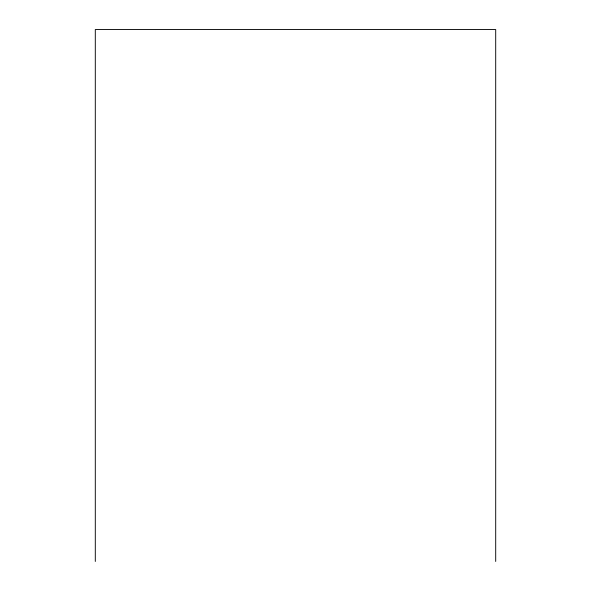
<?xml version="1.0" encoding="UTF-8"?>
<svg xmlns="http://www.w3.org/2000/svg" width="591" height="591" viewBox="0 0 591 591"><rect width="100%" height="100%" fill="white"/><g stroke="black" fill="none" stroke-linecap="round" stroke-linejoin="round"><path stroke-width="0.89" d="M495.701 561.45L495.701 29.55L95.299 29.55L95.299 561.45"/></g></svg>
